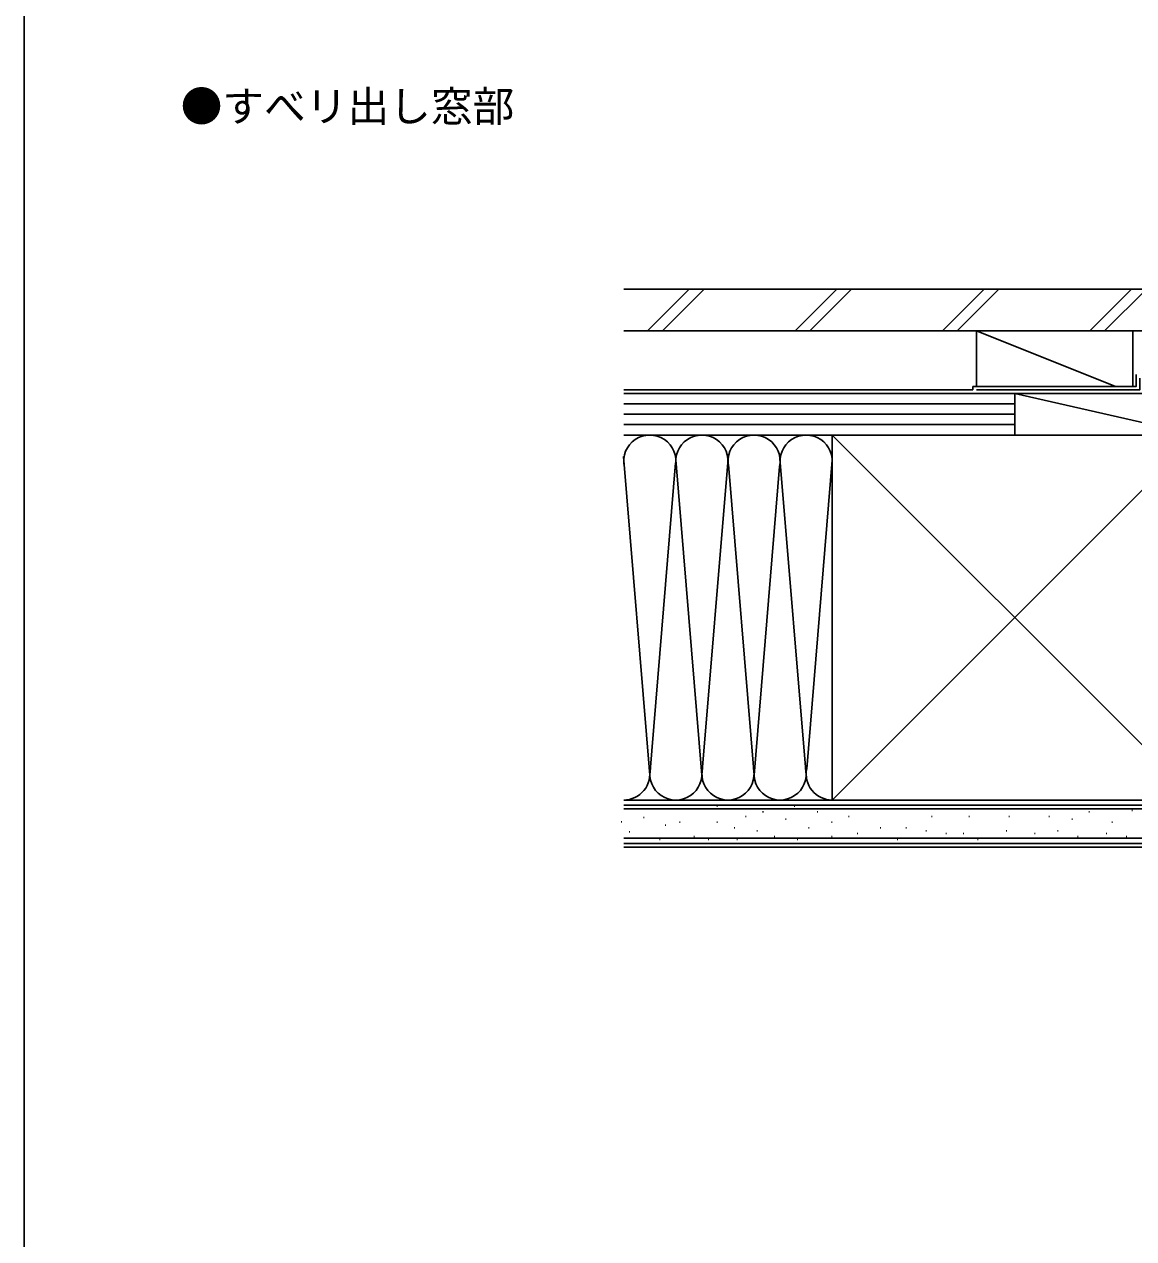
# Model space of a CAD drawing. Units: millimetres, scale not verified. Extents: x -525 to 525, y -783 to 778.
# Drawn here: x -525 to -205.8, y -460.4 to -111.1 of the extents above; entities that cross this region are included whole.
import ezdxf
from ezdxf.enums import TextEntityAlignment as Align

# ---------------------------------------------------------------- set-up
doc = ezdxf.new("R2010")
doc.units = ezdxf.units.MM
doc.header["$LTSCALE"] = 4
for name, color, linetype in [('0-2_USER1', 3, 'Continuous'), ('0-9_YKK_ZWAK', 7, 'Continuous'), ('0-A_YSS_K', 3, 'Continuous'), ('0-B_YSS_KE', 3, 'Continuous')]:
    doc.layers.add(name, color=color, linetype=linetype)
doc.styles.add('ＭＳ ゴシック', font='')
doc.styles.get('ＭＳ ゴシック').set_extended_font_data('MS Gothic')

msp = doc.modelspace()

# ---------------------------------------------------------------- linework, layer by layer
at = {"layer": '0-9_YKK_ZWAK'}
msp.add_line((-525, 747.3), (-525, -782.7), dxfattribs=at)
at = {"layer": '0-A_YSS_K'}
for p, q in [((-345.636, -199.243), (-333.636, -187.243)), ((-341.393, -199.243), (-329.393, -187.243)), ((-303.21, -199.243), (-291.21, -187.243)), ((-298.967, -199.243), (-286.967, -187.243)), ((-260.783, -199.243), (-248.783, -187.243)), ((-256.541, -199.243), (-244.541, -187.243)), ((-218.357, -199.243), (-206.357, -187.243)), ((-214.114, -199.243), (-202.114, -187.243)), ((-211.004, -215.243), (-251.004, -199.243)), ((-251.004, -199.243), (-251.004, -215.243)), ((-206.004, -199.243), (-251.004, -199.243)), ((-206.004, -199.243), (-206.004, -215.243)), ((-352.498, -217.243), (-240.004, -217.243)), ((-251.004, -217.243), (-206.004, -217.243)), ((-240.004, -229.243), (-240.004, -217.243)), ((-240.004, -217.243), (-187.504, -229.243)), ((-352.498, -220.243), (-240.004, -220.243)), ((-352.498, -223.243), (-240.004, -223.243)), ((-352.498, -226.243), (-240.004, -226.243)), ((-292.507, -229.243), (-352.5, -229.243)), ((-240.004, -229.243), (-352.498, -229.243)), ((-187.507, -334.243), (-292.507, -229.243)), ((-187.507, -229.243), (-292.507, -334.243)), ((-345.007, -327.124), (-352.584, -235.425)), ((-337.582, -237.275), (-345.007, -327.124)), ((-330.007, -327.124), (-337.508, -236.35)), ((-292.513, -236.437), (-299.849, -325.211)), ((-322.668, -238.308), (-330.007, -327.124)), ((-322.397, -237.688), (-315.007, -327.124)), ((-315.007, -327.124), (-307.665, -238.274)), ((-307.349, -238.274), (-300.007, -327.124)), ((-292.507, -334.243), (-352.5, -334.243)), ((-352.5, -335.743), (-171.006, -335.743)), ((-342.002, -336.809), (-342.202, -336.809)), ((-332.112, -336.809), (-332.312, -336.809)), ((-325.519, -335.984), (-325.719, -335.984)), ((-312.332, -337.633), (-312.532, -337.633)), ((-303.266, -335.984), (-303.466, -335.984)), ((-296.673, -337.633), (-296.873, -337.633)), ((-280.19, -336.809), (-280.39, -336.809)), ((-271.124, -336.809), (-271.324, -336.809)), ((-257.938, -336.809), (-258.138, -336.809)), ((-247.223, -336.809), (-247.423, -336.809)), ((-234.93, -336.809), (-235.13, -336.809)), ((-218.447, -337.633), (-218.647, -337.633)), ((-210.205, -336.809), (-210.405, -336.809)), ((-206.114, -337.242), (-206.314, -337.242)), ((-353.053, -340.465), (-353.253, -340.465)), ((-346.626, -339.297), (-346.826, -339.297)), ((-340.354, -341.429), (-340.554, -341.429)), ((-336.233, -340.605), (-336.433, -340.605)), ((-325.519, -340.605), (-325.719, -340.605)), ((-320.574, -342.254), (-320.774, -342.254)), ((-317.277, -338.957), (-317.477, -338.957)), ((-305.739, -339.781), (-305.939, -339.781)), ((-299.146, -342.254), (-299.346, -342.254)), ((-292.552, -340.605), (-292.752, -340.605)), ((-287.607, -338.957), (-287.807, -338.957)), ((-278.542, -342.254), (-278.742, -342.254)), ((-271.124, -342.254), (-271.324, -342.254)), ((-263.707, -338.957), (-263.907, -338.957)), ((-252.993, -338.957), (-253.193, -338.957)), ((-241.454, -338.957), (-241.654, -338.957)), ((-229.985, -338.957), (-230.185, -338.957)), ((-223.391, -339.781), (-223.591, -339.781)), ((-211.853, -340.605), (-212.053, -340.605)), ((-352.5, -345.243), (-171.006, -345.243)), ((-350.716, -343.387), (-350.916, -343.387)), ((-342.002, -345.55), (-342.202, -345.55)), ((-332.112, -344.726), (-332.312, -344.726)), ((-327.991, -345.55), (-328.191, -345.55)), ((-319.75, -345.55), (-319.95, -345.55)), ((-313.98, -343.078), (-314.18, -343.078)), ((-309.035, -344.726), (-309.235, -344.726)), ((-302.442, -345.55), (-302.642, -345.55)), ((-292.552, -344.726), (-292.752, -344.726)), ((-285.135, -343.902), (-285.335, -343.902)), ((-273.597, -345.55), (-273.797, -345.55)), ((-265.355, -343.078), (-265.555, -343.078)), ((-259.586, -343.902), (-259.786, -343.902)), ((-254.641, -343.902), (-254.841, -343.902)), ((-250.52, -345.55), (-250.72, -345.55)), ((-242.279, -343.078), (-242.478, -343.078)), ((-234.106, -343.902), (-234.306, -343.902)), ((-227.512, -343.078), (-227.712, -343.078)), ((-221.743, -344.726), (-221.943, -344.726)), ((-213.502, -343.902), (-213.702, -343.902)), ((-207.732, -344.726), (-207.932, -344.726)), ((-352.5, -347.743), (-157.506, -347.743))]:
    msp.add_line(p, q, dxfattribs=at)
msp.add_lwpolyline([(-240.004, -229.243), (-240.004, -217.243), (-187.504, -217.243), (-187.504, -229.243)], close=True, dxfattribs=at)
for centre, start, end in [((-345.007, -236.743), 348.21621, 191.78356), ((-330.007, -236.743), 348.21621, 191.78332), ((-315.007, -236.743), 348.21621, 191.78332), ((-300.007, -236.743), 348.21621, 191.78332), ((-352.507, -326.743), 270.0476, 11.78354), ((-337.507, -326.743), 168.21647, 11.78354), ((-322.507, -326.743), 168.21647, 11.78354), ((-307.507, -326.743), 168.21647, 11.78354), ((-292.507, -326.743), 168.21647, 270)]:
    msp.add_arc(centre, 7.5, start, end, dxfattribs=at)
at = {"layer": '0-B_YSS_KE'}
for p, q in [((-352.498, -187.243), (-185.004, -187.243)), ((-252.004, -216.243), (-352.498, -216.243)), ((-252.004, -215.243), (-252.004, -216.243)), ((-292.507, -243.207), (-292.507, -229.243)), ((-292.507, -334.243), (-292.507, -236.743)), ((-352.5, -334.243), (-171.006, -334.243)), ((-186.507, -336.743), (-352.5, -336.743)), ((-352.5, -346.743), (-171.006, -346.743))]:
    msp.add_line(p, q, dxfattribs=at)
for points in [[(-352.498, -199.243), (-185.004, -199.243), (-185.004, -187.243)], [(-205.004, -211.843), (-205.004, -215.243), (-252.004, -215.243)], [(-204.004, -212.843), (-204.004, -216.243), (-251.004, -216.243)], [(-292.507, -229.243), (-187.507, -229.243), (-187.507, -334.243), (-292.507, -334.243)]]:
    msp.add_lwpolyline(points, dxfattribs=at)

# ---------------------------------------------------------------- texts
at = {"layer": '0-2_USER1', "style": 'ＭＳ ゴシック'}
msp.add_text('●すべリ出し窓部', height=8.798, dxfattribs=at).set_placement((-480, -141.7), align=Align.BOTTOM_LEFT)

doc.saveas('drawing.dxf')
